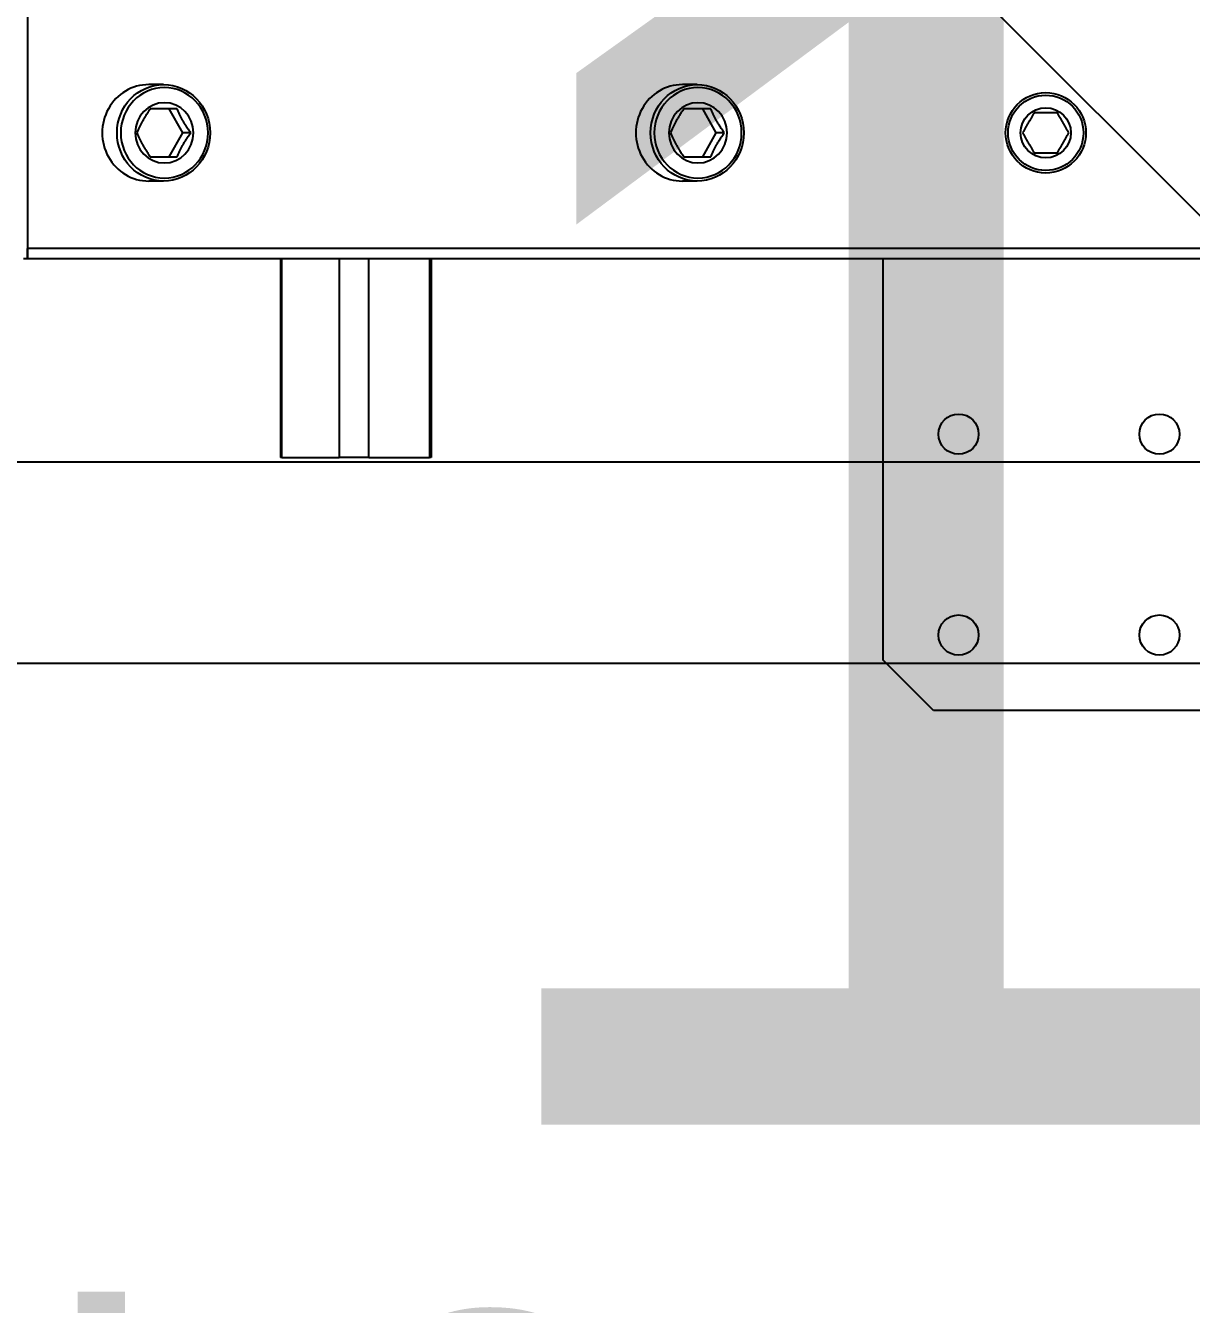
# Model space of a CAD drawing. Header units: millimetres. Extents: x -383313 to -161684, y -117025 to 99224.
# Drawn here: x -329207.2 to -328975, y 32398 to 32652.6 of the extents above; entities that cross this region are included whole.
import ezdxf
from ezdxf import colors
from ezdxf.entities.mleader import LeaderData, LeaderLine
from ezdxf.math import Vec2, Vec3

# ---------------------------------------------------------------- set-up
doc = ezdxf.new("R2010")
doc.units = ezdxf.units.MM
doc.header["$MEASUREMENT"] = 0
doc.layers.get('Defpoints').update_dxf_attribs({"color": 31})
for name, color, linetype in [('001__КОНСТРУКТИВ__размеры внутр.', 7, 'Continuous'), ('PV-5D2C5', 7, 'Continuous'), ('PV-CB35', 7, 'Continuous'), ('Робот', 30, 'Continuous')]:
    doc.layers.add(name, color=color, linetype=linetype)
doc.styles.add('PSTUDIO', font='arial.ttf')
doc.dimstyles.new('PS_TICK', dxfattribs={"dimscale": 100, "dimtxt": 2.5, "dimasz": 1, "dimexe": 2, "dimexo": 2, "dimgap": 1, "dimtad": 1, "dimdec": 0, "dimzin": 0, "dimdsep": 46, "dimtxsty": 'PSTUDIO', "dimblk": 'ARCHTICK', "dimcen": 2, "dimdle": 1.5, "dimse1": 1, "dimse2": 1, "dimadec": 0, "dimazin": 0, "dimtfac": 1, "dimtdec": 0, "dimtix": 1, "dimtmove": 1, "dimatfit": 3, "dimldrblk": 'ARCHTICK', "dimfxl": 1, "dimtolj": 1, "dimtzin": 0, "dimarcsym": 0})

# ---------------------------------------------------------------- blocks, each defined once
blk = doc.blocks.new('_ArchTick')
at = {"color": 0, "linetype": 'ByBlock', "const_width": 0.15}
blk.add_lwpolyline([(-0.5, -0.5), (0.5, 0.5)], dxfattribs=at)
blk = doc.blocks.new('*D251')
at = {"layer": '001__КОНСТРУКТИВ__размеры внутр.', "color": 0, "linetype": 'ByBlock', "lineweight": -2, "ltscale": 100, "transparency": 16777216}
for p, q in [((-329342.69, 32909.38), (-329342.69, 32129.36)), ((-328142.69, 32909.38), (-328142.69, 32129.36)), ((-327992.69, 32329.36), (-329492.69, 32329.36))]:
    blk.add_line(p, q, dxfattribs=at)
at = {"layer": 'Defpoints', "color": 0, "ltscale": 100, "transparency": 16777216}
for p in [(-329342.69, 33109.38), (-328142.69, 33109.38), (-329342.69, 32329.36)]:
    blk.add_point(p, dxfattribs=at)
at = {"layer": '001__КОНСТРУКТИВ__размеры внутр.', "color": 0, "lineweight": -2, "ltscale": 100, "transparency": 16777216, "xscale": 100, "yscale": 100, "zscale": 100, "rotation": 180}
blk.add_blockref('_ArchTick', (-329342.69, 32329.36), dxfattribs=at)
at = {"layer": '001__КОНСТРУКТИВ__размеры внутр.', "color": 0, "lineweight": -2, "ltscale": 100, "transparency": 16777216, "xscale": 100, "yscale": 100, "zscale": 100}
blk.add_blockref('_ArchTick', (-328142.69, 32329.36), dxfattribs=at)
at = {"layer": '001__КОНСТРУКТИВ__размеры внутр.', "color": 0, "ltscale": 100, "transparency": 16777216, "insert": (-328742.69, 32557), "char_height": 250, "attachment_point": 5, "style": 'PSTUDIO'}
blk.add_mtext('\\A1;1200', dxfattribs=at)
blk = doc.blocks.new('A$C26c17928')
at = {"layer": 'PV-5D2C5'}
for p, q in [((-360.39, -145), (-360.39, -195)), ((-333.3, -160.4), (-336.25, -160.4)), ((-227.04, -160.4), (-229.99, -160.4)), ((-329.49, -170), (-332.17, -165.2)), ((-223.24, -170), (-225.92, -165.2)), ((-332.17, -174.8), (-329.49, -170)), ((-327.9, -170), (-329.49, -170)), ((-225.92, -174.8), (-223.24, -170)), ((-221.65, -170), (-223.24, -170)), ((-333.3, -179.6), (-336.25, -179.6)), ((-227.04, -179.6), (-229.99, -179.6)), ((-357.62, -193), (-360.39, -193)), ((-360.39, -195), (-360.39, -193)), ((-346.11, -193), (-357.62, -193)), ((-105.8, -193), (-346.11, -193)), ((-361.17, -195), (-360.39, -195)), ((-360.39, -195), (-357.62, -195)), ((-357.62, -195), (-346.11, -195)), ((-346.11, -195), (-105.8, -195)), ((-310, -195), (-310, -234.62)), ((-309.77, -234.62), (-309.77, -195)), ((-298.35, -195), (-298.35, -234.62)), ((-292.4, -234.62), (-292.4, -195)), ((-280.38, -195), (-280.38, -234.62)), ((-280, -195), (-280, -234.62)), ((-190, -275), (-190, -195)), ((-309.77, -234.62), (-310, -234.62)), ((-309.77, -234.62), (-298.35, -234.62)), ((-292.4, -234.62), (-298.35, -234.62)), ((-292.4, -234.62), (-280.38, -234.62)), ((-280, -234.62), (-280.38, -234.62)), ((-180, -285), (-190, -275)), ((180, -285), (-180, -285))]:
    blk.add_line(p, q, dxfattribs=at)
for centre, radius in [((-157.64, -170), 8), ((-157.64, -170), 7.5), ((-157.64, -170), 5), ((-175, -230), 4), ((-135, -230), 4), ((-175, -270), 4), ((-135, -270), 4)]:
    blk.add_circle(centre, radius, dxfattribs=at)
for centre, major_axis, start_param, end_param in [((-336.25, -170), (0, 9.6), 0, 3.141593), ((-333.3, -170), (0, -9.6), -4.712389, 1.570796), ((-229.99, -170), (0, 9.6), 0, 3.141593), ((-227.04, -170), (0, -9.6), -4.712389, 1.570796)]:
    blk.add_ellipse(centre, major_axis=major_axis, ratio=0.965926, start_param=start_param, end_param=end_param, dxfattribs=at)
at = {"layer": 'PV-5D2C5', "extrusion": (0, 0, -1)}
for centre, major_axis, start_param, end_param in [((-333.14, -170), (0, 9), -4.712389, 1.570796), ((-226.89, -170), (0, 9), -4.712389, 1.570796), ((-333.14, -170), (0, -6), -1.570796, 4.712389), ((-226.89, -170), (0, -6), -1.570796, 4.712389)]:
    blk.add_ellipse(centre, major_axis=major_axis, ratio=0.965926, start_param=start_param, end_param=end_param, dxfattribs=at)
at = {"layer": 'PV-5D2C5'}
for points in [[(-335.94, -165.2), (-337.63, -167.6), (-338.61, -170)], [(-330.58, -165.2), (-333.62, -165.2), (-335.94, -165.2)], [(-327.9, -170), (-329.6, -167.6), (-330.58, -165.2)], [(-229.68, -165.2), (-231.38, -167.6), (-232.36, -170)], [(-224.33, -165.2), (-227.37, -165.2), (-229.68, -165.2)], [(-221.65, -170), (-223.35, -167.6), (-224.33, -165.2)], [(-159.95, -166), (-161.11, -168), (-162.26, -170)], [(-155.34, -166), (-157.64, -166), (-159.95, -166)], [(-153.03, -170), (-154.18, -168), (-155.34, -166)], [(-338.61, -170), (-337.63, -172.4), (-335.94, -174.8)], [(-330.58, -174.8), (-329.6, -172.4), (-327.9, -170)], [(-232.36, -170), (-231.38, -172.4), (-229.68, -174.8)], [(-224.33, -174.8), (-223.35, -172.4), (-221.65, -170)], [(-162.26, -170), (-161.11, -172), (-159.95, -174)], [(-155.34, -174), (-154.18, -172), (-153.03, -170)], [(-335.94, -174.8), (-333.62, -174.8), (-330.58, -174.8)], [(-229.68, -174.8), (-227.37, -174.8), (-224.33, -174.8)], [(-159.95, -174), (-157.64, -174), (-155.34, -174)]]:
    blk.add_rational_spline(points, [1.04422863406, 1.20577136594, 1.04422863406], degree=2, dxfattribs=at)
blk = doc.blocks.new('Робот ABB IRB660_3.15 (сверху)')
at = {"layer": 'Робот'}
blk.add_circle((0, 0), 3150, dxfattribs=at)
blk = doc.blocks.new('*U206')
at = {"layer": 'PV-CB35'}
for p, q in [((2122.54, 1344.26), (2187.54, 1279.26)), ((2952.54, 1232.97), (1493.59, 1232.97)), ((1493.59, 1192.97), (2952.54, 1192.97))]:
    blk.add_line(p, q, dxfattribs=at)

msp = doc.modelspace()

# ---------------------------------------------------------------- block references
at = {"ltscale": 100}
msp.add_blockref('A$C26c17928', (-328846.41002, 32801.24375), dxfattribs=at)
at = {"layer": 'PV-CB35'}
msp.add_blockref('*U206', (-331158.08369, 31332.67957), dxfattribs=at)
at = {"layer": 'Робот', "rotation": 180}
msp.add_blockref('Робот ABB IRB660_3.15 (сверху)', (-328754.07698, 33964.72651), dxfattribs=at)

# ---------------------------------------------------------------- dimensions: what is measured, and where the dimension line sits
at = {"layer": '001__КОНСТРУКТИВ__размеры внутр.', "ltscale": 100}
dim = msp.add_linear_dim(base=(-329342.68576, 32329.3552), p1=(-328142.68576, 33109.37721), p2=(-329342.68576, 33109.37721), dimstyle='PS_TICK', override={"dimse1": 0, "dimse2": 0, "dimarcsym": 1}, dxfattribs=at)
dim.commit()
dim.dimension.update_dxf_attribs({"geometry": '*D251', "text_midpoint": (-328742.68576, 32556.99845)})

# ---------------------------------------------------------------- leaders
at = {"ltscale": 100}
ml = msp.add_multileader_mtext('Standard', dxfattribs=at)
ml.set_content('Bl-2', color=256)
ml.set_leader_properties()
ml.build(insert=Vec2(0, 0))
ml.multileader.update_dxf_attribs({"text_right_attachment_type": 6, "dogleg_length": 0.36, "arrow_head_size": 0.18})
ctx = ml.context
ctx.base_point, ctx.char_height, ctx.arrow_head_size, ctx.landing_gap_size, ctx.plane_origin = Vec3(-329275.47356, 32356.22097), 80, 0.18, 0.09, Vec3(-330711.36703, 31847.22335)
ctx.right_attachment = 6
notes = []
notes.append((ctx, [(0, (1, 1, 0), (-329318.51312, 32356.22097), (1, 0), 43.03956, [(0, [(-329268.87055, 32462.54182)], 0, [])])]))
ctx.mtext.insert, ctx.mtext.flow_direction = Vec3(-329275.38356, 32396.22097), 5
for ctx, leaders in notes:
    for number, flags, end, landing, length, lines in leaders:
        leader = LeaderData()
        leader.index, (leader.has_last_leader_line, leader.has_dogleg_vector, leader.attachment_direction) = number, flags
        leader.last_leader_point, leader.dogleg_vector, leader.dogleg_length = Vec3(end), Vec3(landing), length
        for number, points, colour, breaks in lines:
            line = LeaderLine()
            line.index, line.vertices, line.color, line.breaks = number, Vec3.list(points), colors.encode_raw_color(colour), breaks
            leader.lines.append(line)
        ctx.leaders.append(leader)

doc.saveas('drawing.dxf')
